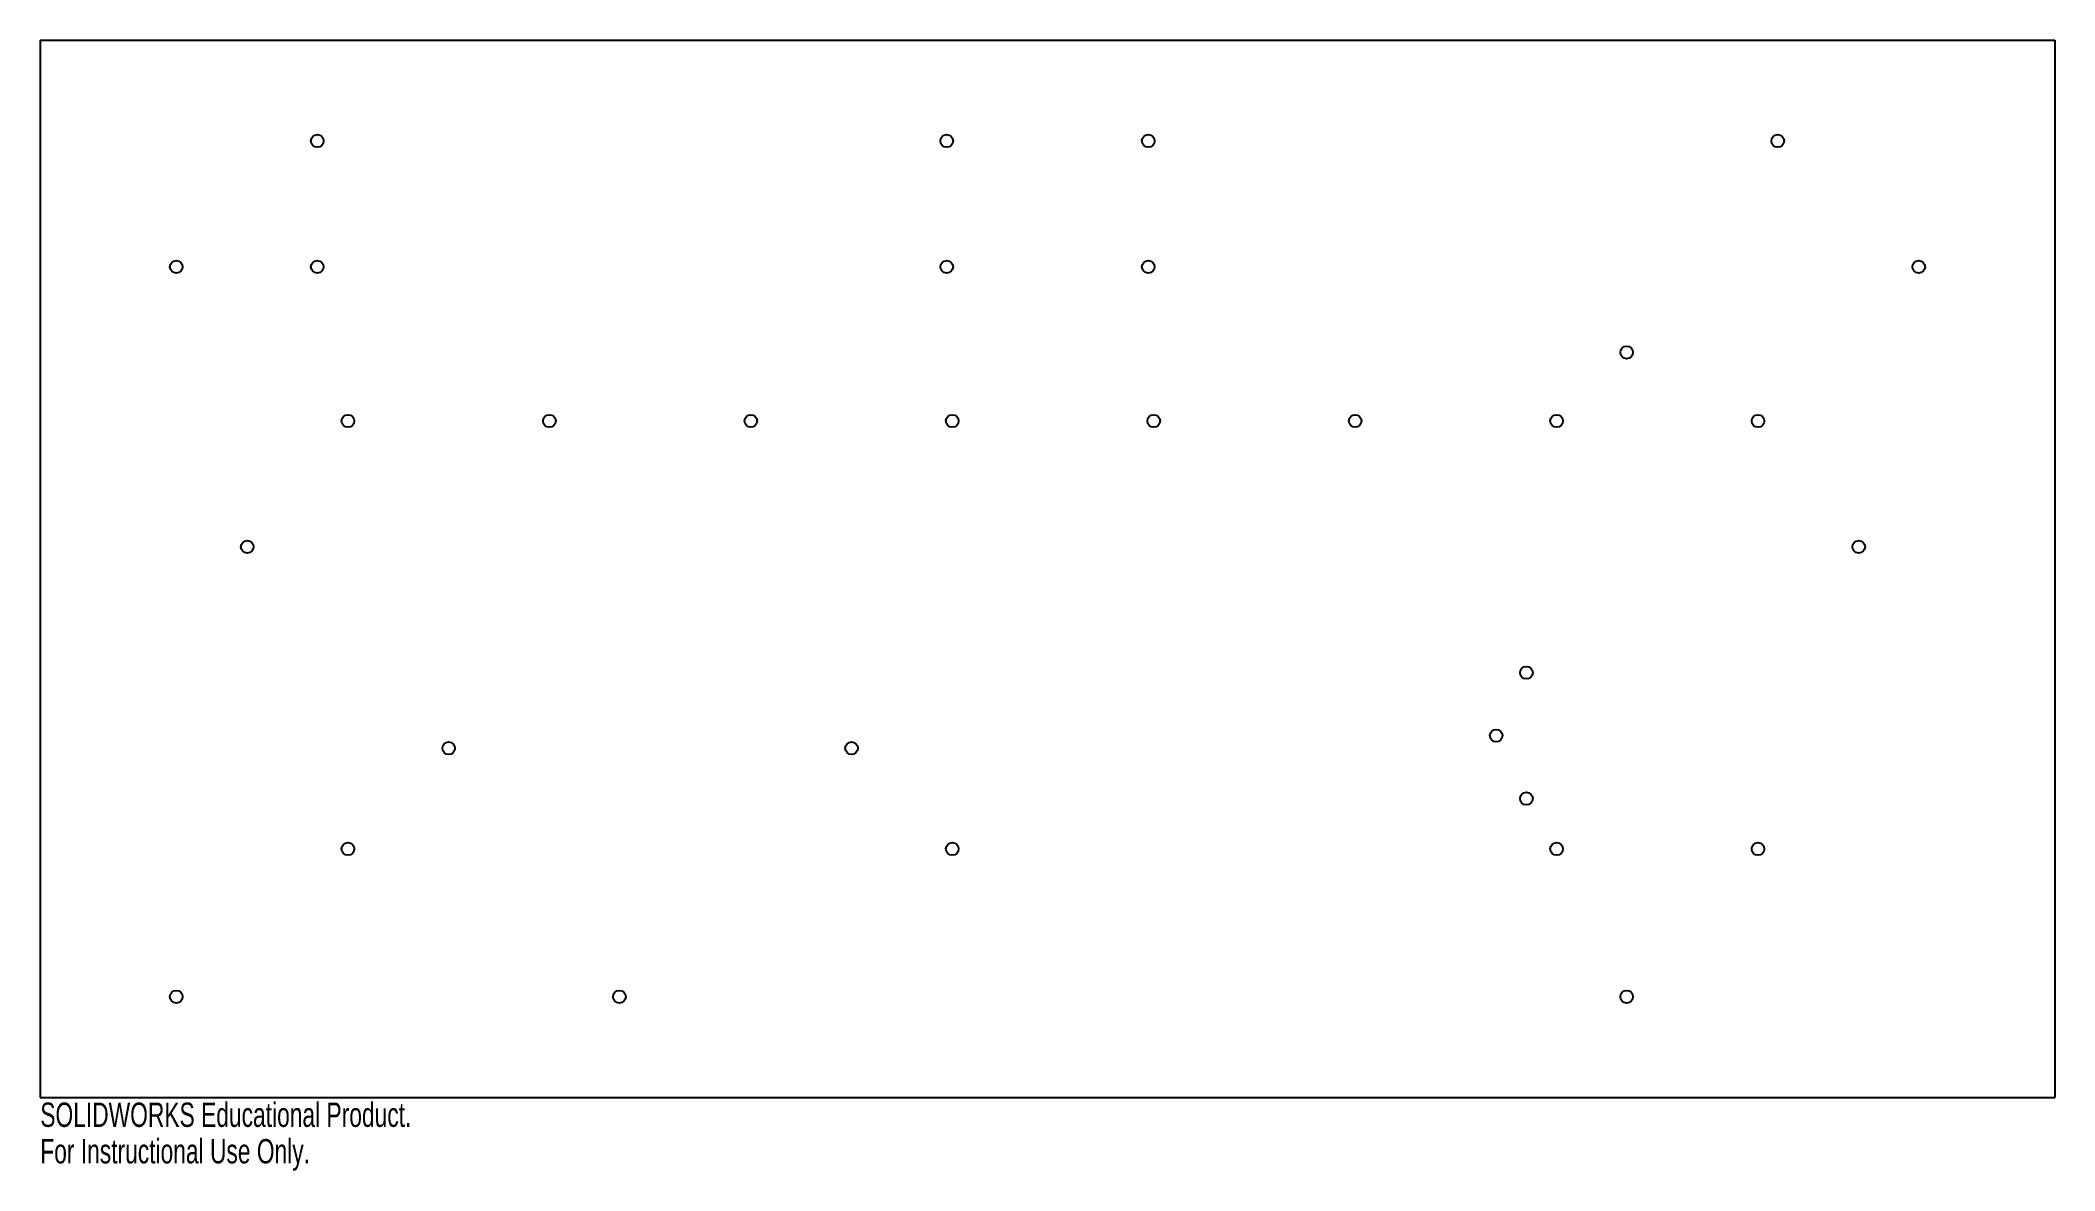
# Model space of a CAD drawing. Header units: millimetres. Extents: x 0 to 400, y -15 to 210.
import ezdxf

# ---------------------------------------------------------------- set-up
doc = ezdxf.new("R2010")
doc.units = ezdxf.units.MM
doc.styles.add('SLDTEXTSTYLE0', font='TXT', dxfattribs={"width": 0.7})

msp = doc.modelspace()

# ---------------------------------------------------------------- linework, layer by layer
at = {"color": 7, "linetype": 'Continuous', "lineweight": 25}
for p, q in [((0, 210), (400, 210)), ((0, 210), (0, 0)), ((400, 210), (400, 0)), ((0, 0), (400, 0))]:
    msp.add_line(p, q, dxfattribs=at)
for centre in [(55, 190), (180, 190), (220, 190), (345, 190), (27, 165), (55, 165), (180, 165), (220, 165), (373, 165), (315, 148), (61.09, 134.37), (101.09, 134.37), (141.09, 134.37), (181.09, 134.37), (221.09, 134.37), (261.09, 134.37), (301.09, 134.37), (341.09, 134.37), (41.09, 109.37), (361.09, 109.37), (295.09, 84.37), (289.09, 71.87), (81.09, 69.37), (161.09, 69.37), (295.09, 59.37), (61.09, 49.37), (181.09, 49.37), (301.09, 49.37), (341.09, 49.37), (27, 20), (115, 20), (315, 20)]:
    msp.add_circle(centre, 1.25, dxfattribs=at)

# ---------------------------------------------------------------- texts
at = {"color": 7, "linetype": 'Continuous', "char_height": 4.8336, "attachment_point": 1, "style": 'SLDTEXTSTYLE0'}
for s, insert in [('SOLIDWORKS Educational Product.', (0, -1.02)), ('For Instructional Use Only.', (0, -8.27))]:
    msp.add_mtext(s, dxfattribs=dict(at, insert=insert))

doc.saveas('drawing.dxf')
